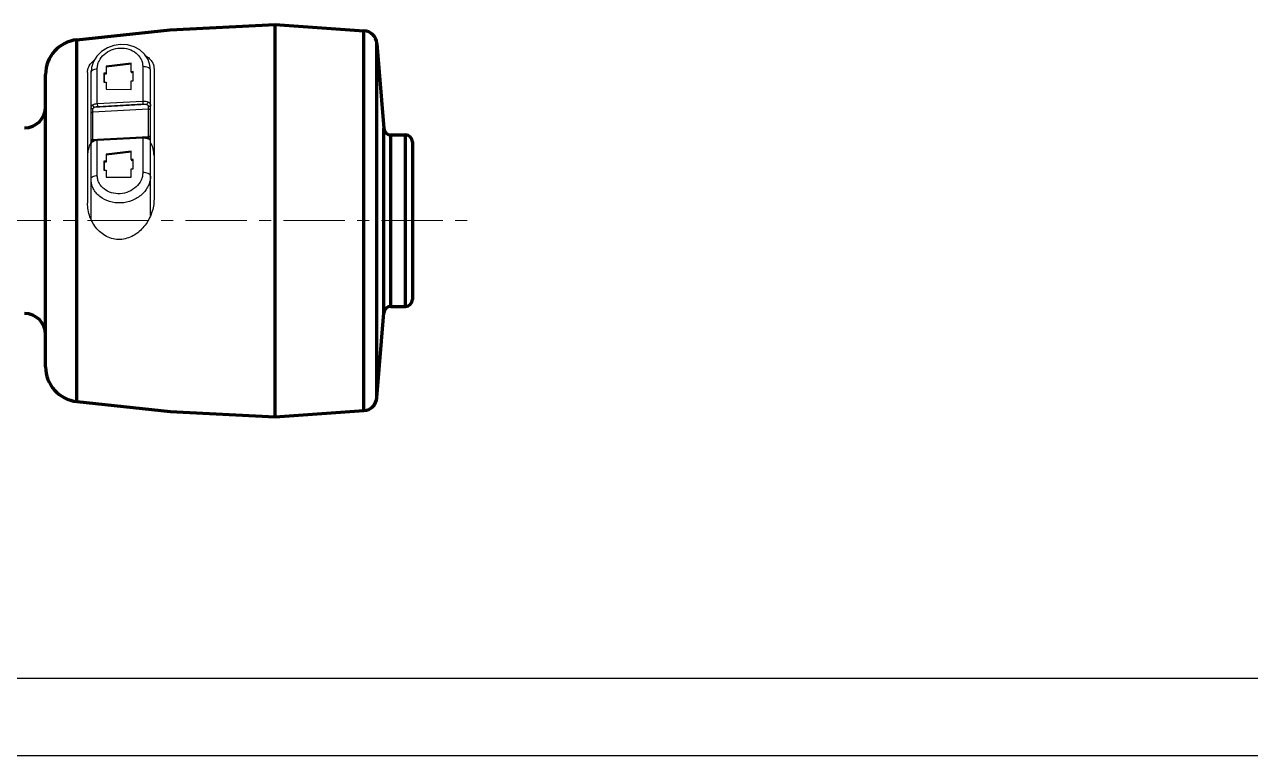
# Model space of a CAD drawing. Extents: x 36184 to 36778, y -1291 to -871.
# Drawn here: x 36374.3 to 36549.4, y -1291.2 to -1186.9 of the extents above; entities that cross this region are included whole.
import ezdxf

# ---------------------------------------------------------------- set-up
doc = ezdxf.new("R2010")
doc.units = 0
doc.header["$LTSCALE"] = 7
doc.header["$MEASUREMENT"] = 0
doc.linetypes.add('CENTER', pattern=[2, 1.25, -0.25, 0.25, -0.25])
doc.linetypes.add('EB_DASHDOT', pattern=[39, 30, -3, 3, -3])
doc.layers.get('0').update_dxf_attribs({"color": 2, "linetype": 'CONTINUOUS'})
doc.layers.add('CAXA0', color=7, linetype='CONTINUOUS', lineweight=70)
doc.layers.add('CENTER', color=1, linetype='EB_DASHDOT', lineweight=0)
doc.layers.add('DIM', color=2, linetype='CONTINUOUS')

# ---------------------------------------------------------------- blocks, each defined once
blk = doc.blocks.new('기본양식')
at = {"color": 4}
blk.add_line((-240.12, 33.54), (-789.12, 33.54), dxfattribs=at)
blk.add_line((-820.12, 22.54), (-226.12, 22.54))

msp = doc.modelspace()

# ---------------------------------------------------------------- linework, layer by layer
for p, q in [((36385.31, -1190.7), (36384.64, -1191.36)), ((36386.13, -1190.19), (36385.31, -1190.7)), ((36387.06, -1189.85), (36386.13, -1190.19)), ((36388.03, -1189.71), (36387.06, -1189.85)), ((36389.01, -1189.77), (36388.03, -1189.71)), ((36389.94, -1190.04), (36389.01, -1189.77)), ((36390.77, -1190.49), (36389.94, -1190.04)), ((36391.44, -1191.1), (36390.77, -1190.49)), ((36384.15, -1192.14), (36383.87, -1192.98)), ((36384.64, -1191.36), (36384.15, -1192.14)), ((36389.52, -1192.38), (36385.94, -1192.79)), ((36389.52, -1192.54), (36385.98, -1192.94)), ((36389.52, -1193.6), (36389.52, -1192.38)), ((36391.94, -1191.84), (36391.44, -1191.1)), ((36392.22, -1192.67), (36391.94, -1191.84)), ((36392.3, -1193.37), (36392.22, -1192.67)), ((36383.3, -1193.72), (36383.3, -1212.34)), ((36383.87, -1192.98), (36383.8, -1193.67)), ((36383.8, -1214.64), (36383.8, -1193.67)), ((36384.69, -1198.14), (36384.69, -1193.18)), ((36385.94, -1193.79), (36385.65, -1193.8)), ((36385.65, -1193.8), (36385.65, -1195.1)), ((36385.65, -1193.8), (36385.68, -1193.95)), ((36385.98, -1193.94), (36385.68, -1193.95)), ((36385.68, -1193.95), (36385.68, -1195.1)), ((36385.94, -1192.79), (36385.94, -1193.79)), ((36385.94, -1192.79), (36385.98, -1192.94)), ((36385.94, -1193.79), (36385.98, -1193.94)), ((36385.98, -1192.94), (36385.98, -1193.94)), ((36389.82, -1193.58), (36389.52, -1193.6)), ((36389.52, -1193.6), (36389.56, -1193.75)), ((36389.82, -1193.73), (36389.56, -1193.75)), ((36389.82, -1194.88), (36389.82, -1193.58)), ((36391.19, -1192.87), (36391.19, -1197.79)), ((36392.3, -1214.13), (36392.3, -1193.37)), ((36392.8, -1193.16), (36392.8, -1211.78)), ((36385.65, -1195.1), (36385.94, -1195.09)), ((36385.94, -1195.09), (36385.94, -1196.08)), ((36385.94, -1195.09), (36385.98, -1195.24)), ((36385.94, -1196.08), (36389.52, -1196.11)), ((36385.98, -1195.24), (36385.98, -1196.08)), ((36389.52, -1194.9), (36389.82, -1194.88)), ((36389.52, -1196.11), (36389.52, -1194.9)), ((36384.69, -1198.14), (36391.19, -1197.79)), ((36391.97, -1198.95), (36384.07, -1199.37)), ((36384.07, -1203.27), (36384.07, -1199.37)), ((36391.73, -1198.28), (36384.26, -1198.68)), ((36384.72, -1198.55), (36391.22, -1198.2)), ((36391.97, -1198.95), (36391.97, -1202.85)), ((36384.07, -1203.27), (36391.97, -1202.85)), ((36391.19, -1203.08), (36384.69, -1203.42)), ((36391.21, -1202.93), (36384.71, -1203.27)), ((36391.19, -1203.08), (36391.19, -1208)), ((36391.86, -1203.03), (36391.84, -1203.02)), ((36391.93, -1203.06), (36391.86, -1203.03)), ((36391.99, -1203.08), (36391.93, -1203.06)), ((36392.02, -1203.1), (36391.99, -1203.08)), ((36392.04, -1203.1), (36392.02, -1203.1)), ((36392.03, -1203.1), (36392.04, -1203.1)), ((36383.92, -1203.58), (36383.91, -1203.58)), ((36383.93, -1203.56), (36383.92, -1203.58)), ((36383.95, -1203.55), (36383.93, -1203.56)), ((36383.98, -1203.52), (36383.95, -1203.55)), ((36384.01, -1203.5), (36383.98, -1203.52)), ((36384.05, -1203.48), (36384.01, -1203.5)), ((36384.09, -1203.45), (36384.05, -1203.48)), ((36384.1, -1203.44), (36384.09, -1203.45)), ((36384.69, -1208.39), (36384.69, -1203.42)), ((36389.52, -1204.94), (36385.94, -1205.35)), ((36389.52, -1206.15), (36389.52, -1204.94)), ((36385.94, -1206.35), (36385.65, -1206.36)), ((36385.65, -1206.36), (36385.65, -1207.66)), ((36385.65, -1206.36), (36385.68, -1206.51)), ((36385.98, -1206.49), (36385.68, -1206.51)), ((36385.68, -1206.51), (36385.68, -1207.66)), ((36385.94, -1205.35), (36385.94, -1206.35)), ((36385.94, -1205.35), (36385.98, -1205.5)), ((36385.94, -1206.35), (36385.98, -1206.49)), ((36389.52, -1205.09), (36385.98, -1205.5)), ((36385.98, -1205.5), (36385.98, -1206.49)), ((36389.82, -1206.14), (36389.52, -1206.15)), ((36389.52, -1206.15), (36389.56, -1206.3)), ((36389.82, -1206.29), (36389.56, -1206.3)), ((36389.82, -1207.44), (36389.82, -1206.14)), ((36385.65, -1207.66), (36385.94, -1207.64)), ((36385.94, -1207.64), (36385.94, -1208.64)), ((36385.94, -1207.64), (36385.98, -1207.79)), ((36385.98, -1207.79), (36385.98, -1208.64)), ((36389.52, -1207.45), (36389.82, -1207.44)), ((36389.52, -1208.67), (36389.52, -1207.45)), ((36385.94, -1208.64), (36389.52, -1208.67))]:
    msp.add_line(p, q)
for centre, radius, start, end in [((36391.37, -1204.63), 1.55, 73.5105, 77.7584), ((36391.16, -1205.08), 2.04, 66.2981, 68.4112), ((36392, -1203.39), 0.312, 83.1757, 94.1566), ((36387.17, -1205.66), 3.9, 150.3956, 151.4538), ((36384.62, -1204.65), 1.2, 109.7396, 113.264)]:
    msp.add_arc(centre, radius, start, end)
for points, knots in [([(36384.69, -1193.18), (36384.69, -1192.99), (36384.73, -1192.61), (36384.99, -1191.88), (36385.62, -1191.06), (36386.69, -1190.41), (36387.94, -1190.14), (36389.19, -1190.29), (36390.11, -1190.77), (36390.66, -1191.32), (36390.96, -1191.8), (36391.15, -1192.32), (36391.19, -1192.69), (36391.19, -1192.87)], [0, 0, 0, 0, 0.557245, 1.127356, 2.312224, 3.558773, 4.830042, 6.077774, 7.266109, 7.838137, 8.396963, 8.948258, 9.498834, 9.498834, 9.498834, 9.498834]), ([(36383.3, -1193.72), (36383.3, -1193.55), (36383.34, -1193.22), (36383.6, -1192.57), (36383.97, -1192.16), (36384.26, -1191.94)], [0, 0, 0, 0, 0.488695, 0.987366, 2.087391, 2.087391, 2.087391, 2.087391]), ([(36391.62, -1191.33), (36391.79, -1191.43), (36392.12, -1191.66), (36392.5, -1192.1), (36392.74, -1192.61), (36392.8, -1192.98), (36392.8, -1193.16)], [0, 0, 0, 0, 0.6154, 1.183152, 1.729021, 2.284305, 2.284305, 2.284305, 2.284305]), ([(36383.8, -1193.67), (36383.8, -1193.64), (36383.81, -1193.58), (36383.86, -1193.49), (36383.95, -1193.41), (36384.1, -1193.3), (36384.35, -1193.21), (36384.57, -1193.18), (36384.69, -1193.18)], [0, 0, 0, 0, 0.09237, 0.193463, 0.308616, 0.440093, 0.749237, 1.101916, 1.101916, 1.101916, 1.101916]), ([(36392.3, -1193.37), (36392.3, -1193.33), (36392.28, -1193.26), (36392.21, -1193.16), (36392.1, -1193.07), (36391.9, -1192.96), (36391.59, -1192.88), (36391.33, -1192.87), (36391.19, -1192.87)], [0, 0, 0, 0, 0.106227, 0.22502, 0.363458, 0.52369, 0.898853, 1.313348, 1.313348, 1.313348, 1.313348]), ([(36391.19, -1197.79), (36391.19, -1197.87), (36391.2, -1198.01), (36391.21, -1198.14), (36391.22, -1198.2)], [0, 0, 0, 0, 0.2275887, 0.4105422, 0.4105422, 0.4105422, 0.4105422]), ([(36391.19, -1197.79), (36391.32, -1197.79), (36391.57, -1197.8), (36391.81, -1197.86), (36391.92, -1197.9)], [0, 0, 0, 0, 0.3840741, 0.7377414, 0.7377414, 0.7377414, 0.7377414]), ([(36391.92, -1197.9), (36391.92, -1197.97), (36391.89, -1198.09), (36391.81, -1198.21), (36391.76, -1198.26), (36391.73, -1198.28)], [0, 0, 0, 0, 0.2248877, 0.337072, 0.4332663, 0.4332663, 0.4332663, 0.4332663]), ([(36391.92, -1197.9), (36391.98, -1197.92), (36392.09, -1197.98), (36392.22, -1198.12), (36392.29, -1198.3), (36392.3, -1198.43), (36392.3, -1198.5)], [0, 0, 0, 0, 0.1911045, 0.3717441, 0.5577878, 0.7628474, 0.7628474, 0.7628474, 0.7628474]), ([(36383.8, -1198.75), (36383.8, -1198.66), (36383.83, -1198.49), (36383.96, -1198.36), (36384.03, -1198.32)], [0, 0, 0, 0, 0.2564285, 0.500979, 0.500979, 0.500979, 0.500979]), ([(36383.8, -1198.75), (36383.8, -1198.79), (36383.87, -1198.85), (36383.97, -1198.88), (36384.04, -1198.88), (36384.08, -1198.89)], [0, 0, 0, 0, 0.1267364, 0.2235639, 0.333685, 0.333685, 0.333685, 0.333685]), ([(36383.8, -1199.52), (36383.8, -1199.5), (36383.82, -1199.46), (36383.88, -1199.41), (36383.96, -1199.38), (36384.03, -1199.37), (36384.07, -1199.37)], [0, 0, 0, 0, 0.0572189, 0.1308359, 0.2237271, 0.3294408, 0.3294408, 0.3294408, 0.3294408]), ([(36384.03, -1198.32), (36384.12, -1198.27), (36384.34, -1198.18), (36384.57, -1198.15), (36384.69, -1198.14)], [0, 0, 0, 0, 0.321747, 0.6940868, 0.6940868, 0.6940868, 0.6940868]), ([(36384.03, -1198.32), (36384.03, -1198.36), (36384.05, -1198.5), (36384.16, -1198.63), (36384.26, -1198.68)], [0, 0, 0, 0, 0.1080268, 0.4359736, 0.4359736, 0.4359736, 0.4359736]), ([(36384.07, -1199.37), (36384.07, -1199.33), (36384.07, -1199.17), (36384.07, -1199.01), (36384.08, -1198.89)], [0, 0, 0, 0, 0.1165846, 0.4853092, 0.4853092, 0.4853092, 0.4853092]), ([(36384.08, -1198.89), (36384.08, -1198.86), (36384.09, -1198.81), (36384.15, -1198.73), (36384.21, -1198.69), (36384.26, -1198.68)], [0, 0, 0, 0, 0.0754252, 0.1459582, 0.2903446, 0.2903446, 0.2903446, 0.2903446]), ([(36384.26, -1198.68), (36384.32, -1198.64), (36384.47, -1198.58), (36384.64, -1198.56), (36384.72, -1198.55)], [0, 0, 0, 0, 0.2252233, 0.4858605, 0.4858605, 0.4858605, 0.4858605]), ([(36384.69, -1198.14), (36384.69, -1198.22), (36384.7, -1198.35), (36384.71, -1198.49), (36384.72, -1198.55)], [0, 0, 0, 0, 0.2275887, 0.4105422, 0.4105422, 0.4105422, 0.4105422]), ([(36391.22, -1198.2), (36391.31, -1198.2), (36391.49, -1198.21), (36391.65, -1198.25), (36391.73, -1198.28)], [0, 0, 0, 0, 0.2688515, 0.5164188, 0.5164188, 0.5164188, 0.5164188]), ([(36391.73, -1198.28), (36391.8, -1198.29), (36391.91, -1198.34), (36391.97, -1198.47), (36391.98, -1198.54), (36391.97, -1198.58)], [0, 0, 0, 0, 0.2086543, 0.3118427, 0.4235655, 0.4235655, 0.4235655, 0.4235655]), ([(36392.3, -1198.5), (36392.3, -1198.52), (36392.27, -1198.53), (36392.24, -1198.55), (36392.18, -1198.56), (36392.09, -1198.57), (36392.01, -1198.58), (36391.97, -1198.58)], [0, 0, 0, 0, 0.0388089, 0.0719505, 0.1141783, 0.2204466, 0.34214, 0.34214, 0.34214, 0.34214]), ([(36391.97, -1198.58), (36391.97, -1198.61), (36391.97, -1198.73), (36391.97, -1198.86), (36391.97, -1198.95)], [0, 0, 0, 0, 0.0951499, 0.3729897, 0.3729897, 0.3729897, 0.3729897]), ([(36392.3, -1199.1), (36392.3, -1199.08), (36392.27, -1199.03), (36392.19, -1198.98), (36392.09, -1198.95), (36392.01, -1198.95), (36391.97, -1198.95)], [0, 0, 0, 0, 0.066365, 0.1554978, 0.2680958, 0.3924627, 0.3924627, 0.3924627, 0.3924627]), ([(36391.19, -1203.08), (36391.19, -1203.06), (36391.19, -1203.02), (36391.19, -1202.97), (36391.2, -1202.95), (36391.2, -1202.93), (36391.21, -1202.93)], [0, 0, 0, 0, 0.0619636, 0.1098698, 0.1404197, 0.1528294, 0.1528294, 0.1528294, 0.1528294]), ([(36391.7, -1203.12), (36391.66, -1203.11), (36391.49, -1203.08), (36391.32, -1203.07), (36391.19, -1203.08)], [0, 0, 0, 0, 0.1234176, 0.5074917, 0.5074917, 0.5074917, 0.5074917]), ([(36391.84, -1203.02), (36391.79, -1203), (36391.59, -1202.94), (36391.37, -1202.92), (36391.21, -1202.93)], [0, 0, 0, 0, 0.1540853, 0.644313, 0.644313, 0.644313, 0.644313]), ([(36391.92, -1203.18), (36391.91, -1203.18), (36391.87, -1203.17), (36391.84, -1203.15), (36391.81, -1203.14)], [0, 0, 0, 0, 0.0282519, 0.1158548, 0.1158548, 0.1158548, 0.1158548]), ([(36391.92, -1203.18), (36391.92, -1203.15), (36391.91, -1203.08), (36391.87, -1203.03), (36391.84, -1203.02)], [0, 0, 0, 0, 0.1063819, 0.1859369, 0.1859369, 0.1859369, 0.1859369]), ([(36391.97, -1203.09), (36391.96, -1203.1), (36391.96, -1203.1), (36391.96, -1203.1), (36391.96, -1203.1)], [0, 0, 0, 0, 0.00274421, 0.005825188, 0.005825188, 0.005825188, 0.005825188]), ([(36392.3, -1203), (36392.3, -1202.97), (36392.27, -1202.92), (36392.19, -1202.88), (36392.09, -1202.85), (36392.01, -1202.84), (36391.97, -1202.85)], [0, 0, 0, 0, 0.066365, 0.1554978, 0.2680958, 0.3924627, 0.3924627, 0.3924627, 0.3924627]), ([(36391.97, -1202.85), (36391.97, -1202.86), (36391.97, -1202.89), (36391.97, -1202.92), (36391.97, -1202.95)], [0, 0, 0, 0, 0.0271825, 0.1015668, 0.1015668, 0.1015668, 0.1015668]), ([(36391.97, -1202.95), (36391.97, -1202.96), (36391.97, -1203), (36391.97, -1203.05), (36391.97, -1203.08)], [0, 0, 0, 0, 0.0426002, 0.1287569, 0.1287569, 0.1287569, 0.1287569]), ([(36391.97, -1203.08), (36391.97, -1203.08), (36391.98, -1203.09), (36391.97, -1203.09), (36391.97, -1203.09)], [0, 0, 0, 0, 0.0124191, 0.02278581, 0.02278581, 0.02278581, 0.02278581]), ([(36392.3, -1203.36), (36392.3, -1203.37), (36392.3, -1203.37), (36392.29, -1203.37), (36392.29, -1203.37), (36392.27, -1203.36), (36392.25, -1203.35), (36392.22, -1203.33), (36392.18, -1203.31), (36392.1, -1203.26), (36392.03, -1203.23), (36391.99, -1203.21)], [0, 0, 0, 0, 0.0041061, 0.0075258, 0.0129008, 0.0211975, 0.0474023, 0.0863038, 0.1373224, 0.1995282, 0.3527404, 0.3527404, 0.3527404, 0.3527404]), ([(36392.3, -1203.36), (36392.3, -1203.3), (36392.24, -1203.15), (36392.1, -1203.09), (36392.03, -1203.08)], [0, 0, 0, 0, 0.2054969, 0.4162921, 0.4162921, 0.4162921, 0.4162921]), ([(36383.75, -1203.8), (36383.6, -1204.06), (36383.38, -1204.64), (36383.3, -1205.25), (36383.3, -1205.55)], [0, 0, 0, 0, 0.919541, 1.825039, 1.825039, 1.825039, 1.825039]), ([(36383.8, -1203.42), (36383.8, -1203.39), (36383.82, -1203.35), (36383.88, -1203.31), (36383.91, -1203.3), (36383.93, -1203.29)], [0, 0, 0, 0, 0.0785926, 0.1300347, 0.1901273, 0.1901273, 0.1901273, 0.1901273]), ([(36383.8, -1203.82), (36383.8, -1203.77), (36383.82, -1203.66), (36383.89, -1203.59), (36383.94, -1203.56)], [0, 0, 0, 0, 0.1497446, 0.2995266, 0.2995266, 0.2995266, 0.2995266]), ([(36383.91, -1203.68), (36383.89, -1203.7), (36383.86, -1203.72), (36383.83, -1203.76), (36383.81, -1203.79), (36383.8, -1203.81), (36383.8, -1203.82)], [0, 0, 0, 0, 0.0679172, 0.1210863, 0.1583174, 0.1793611, 0.1793611, 0.1793611, 0.1793611]), ([(36384.03, -1203.6), (36384.01, -1203.61), (36383.98, -1203.63), (36383.94, -1203.66), (36383.91, -1203.68)], [0, 0, 0, 0, 0.0369565, 0.1369227, 0.1369227, 0.1369227, 0.1369227]), ([(36383.93, -1203.29), (36383.94, -1203.29), (36383.98, -1203.28), (36384.03, -1203.27), (36384.07, -1203.27)], [0, 0, 0, 0, 0.032964, 0.1386778, 0.1386778, 0.1386778, 0.1386778]), ([(36384.03, -1203.6), (36384.03, -1203.57), (36384.04, -1203.51), (36384.08, -1203.46), (36384.1, -1203.44)], [0, 0, 0, 0, 0.0989196, 0.1841351, 0.1841351, 0.1841351, 0.1841351]), ([(36384.14, -1203.54), (36384.13, -1203.55), (36384.09, -1203.57), (36384.05, -1203.59), (36384.03, -1203.6)], [0, 0, 0, 0, 0.0348252, 0.1339505, 0.1339505, 0.1339505, 0.1339505]), ([(36384.07, -1203.4), (36384.07, -1203.39), (36384.07, -1203.34), (36384.07, -1203.3), (36384.07, -1203.27)], [0, 0, 0, 0, 0.0287315, 0.1288251, 0.1288251, 0.1288251, 0.1288251]), ([(36384.07, -1203.47), (36384.07, -1203.46), (36384.07, -1203.44), (36384.07, -1203.41), (36384.07, -1203.4)], [0, 0, 0, 0, 0.01485416, 0.06985895, 0.06985895, 0.06985895, 0.06985895]), ([(36384.1, -1203.44), (36384.12, -1203.43), (36384.18, -1203.4), (36384.24, -1203.37), (36384.29, -1203.35)], [0, 0, 0, 0, 0.05027, 0.2068185, 0.2068185, 0.2068185, 0.2068185]), ([(36384.69, -1203.42), (36384.65, -1203.43), (36384.49, -1203.44), (36384.33, -1203.47), (36384.21, -1203.52)], [0, 0, 0, 0, 0.1275899, 0.4869736, 0.4869736, 0.4869736, 0.4869736]), ([(36384.29, -1203.35), (36384.3, -1203.35), (36384.37, -1203.33), (36384.44, -1203.31), (36384.49, -1203.3)], [0, 0, 0, 0, 0.0521037, 0.2126388, 0.2126388, 0.2126388, 0.2126388]), ([(36384.49, -1203.3), (36384.51, -1203.3), (36384.58, -1203.28), (36384.65, -1203.28), (36384.71, -1203.27)], [0, 0, 0, 0, 0.0531298, 0.2149125, 0.2149125, 0.2149125, 0.2149125]), ([(36384.69, -1203.42), (36384.69, -1203.4), (36384.69, -1203.37), (36384.69, -1203.32), (36384.7, -1203.29), (36384.7, -1203.27), (36384.71, -1203.27)], [0, 0, 0, 0, 0.0619636, 0.1098698, 0.1404197, 0.1528294, 0.1528294, 0.1528294, 0.1528294]), ([(36392.8, -1205.55), (36392.8, -1205.24), (36392.71, -1204.6), (36392.47, -1204.01), (36392.31, -1203.73)], [0, 0, 0, 0, 0.940445, 1.896469, 1.896469, 1.896469, 1.896469]), ([(36383.8, -1208.89), (36383.8, -1208.86), (36383.81, -1208.79), (36383.86, -1208.7), (36383.95, -1208.62), (36384.1, -1208.52), (36384.35, -1208.43), (36384.57, -1208.4), (36384.69, -1208.39)], [0, 0, 0, 0, 0.092386, 0.193486, 0.308648, 0.440142, 0.749352, 1.102131, 1.102131, 1.102131, 1.102131]), ([(36391.19, -1208), (36391.19, -1208.19), (36391.15, -1208.56), (36390.89, -1209.29), (36390.27, -1210.11), (36389.21, -1210.78), (36387.97, -1211.08), (36386.71, -1210.95), (36385.79, -1210.49), (36385.23, -1209.94), (36384.92, -1209.47), (36384.73, -1208.94), (36384.69, -1208.57), (36384.69, -1208.39)], [0, 0, 0, 0, 0.557232, 1.1272, 2.311055, 3.55597, 4.827264, 6.077383, 7.268235, 7.84098, 8.400083, 8.95141, 9.50198, 9.50198, 9.50198, 9.50198]), ([(36392.3, -1208.5), (36392.3, -1208.46), (36392.28, -1208.39), (36392.21, -1208.28), (36392.1, -1208.19), (36391.9, -1208.09), (36391.59, -1208), (36391.33, -1207.99), (36391.19, -1208)], [0, 0, 0, 0, 0.106242, 0.225036, 0.36348, 0.523731, 0.898972, 1.313583, 1.313583, 1.313583, 1.313583]), ([(36392.3, -1208.5), (36392.3, -1208.74), (36392.24, -1209.22), (36391.99, -1209.92), (36391.6, -1210.57), (36390.88, -1211.35), (36389.7, -1212.07), (36388.07, -1212.42), (36386.43, -1212.23), (36385.23, -1211.62), (36384.5, -1210.9), (36384.1, -1210.28), (36383.85, -1209.6), (36383.8, -1209.12), (36383.8, -1208.89)], [0, 0, 0, 0, 0.71969, 1.455102, 2.211762, 2.992054, 4.608378, 6.267692, 7.9051, 9.465664, 10.214477, 10.943373, 11.659636, 12.372484, 12.372484, 12.372484, 12.372484]), ([(36392.8, -1211.78), (36392.8, -1212.45), (36392.56, -1213.79), (36391.76, -1215.28), (36390.87, -1216.27), (36390.08, -1216.89), (36389.18, -1217.34), (36388.2, -1217.57), (36387.19, -1217.54), (36386.22, -1217.26), (36385.35, -1216.74), (36384.62, -1216.05), (36384.04, -1215.22), (36383.48, -1214.01), (36383.3, -1213), (36383.3, -1212.34)], [0, 0, 0, 0, 1.995956, 3.994223, 4.992577, 5.988279, 6.982794, 7.978003, 8.975375, 9.975164, 10.976598, 11.978847, 12.981333, 13.983479, 15.976832, 15.976832, 15.976832, 15.976832])]:
    msp.add_open_spline(points, degree=3, knots=knots)
msp.add_open_spline([(36383.94, -1203.56), (36383.98, -1203.53), (36384.03, -1203.52), (36384.08, -1203.52)], degree=3)
at = {"layer": 'CAXA0'}
for p, q in [((36395.1, -1187.61), (36410.1, -1186.86)), ((36410.1, -1242.86), (36410.1, -1186.86)), ((36410.1, -1186.86), (36422.78, -1187.74)), ((36381.77, -1189.03), (36395.1, -1187.61)), ((36381.77, -1240.69), (36381.77, -1189.03)), ((36422.78, -1241.98), (36422.78, -1187.74)), ((36424.64, -1240.14), (36424.64, -1189.57)), ((36424.64, -1189.57), (36425.62, -1201.69)), ((36377.3, -1235.71), (36377.3, -1194)), ((36425.62, -1228.03), (36425.62, -1201.69)), ((36426.62, -1227.11), (36426.62, -1202.61)), ((36426.62, -1202.61), (36428.7, -1202.61)), ((36428.7, -1227.11), (36428.7, -1202.61)), ((36429.7, -1203.61), (36429.7, -1226.11)), ((36426.62, -1227.11), (36428.7, -1227.11)), ((36424.64, -1240.14), (36425.62, -1228.03)), ((36381.77, -1240.69), (36395.1, -1242.11)), ((36395.1, -1242.11), (36410.1, -1242.86)), ((36410.1, -1242.86), (36422.78, -1241.98))]:
    msp.add_line(p, q, dxfattribs=at)
for centre, radius, start, end in [((36382.3, -1194), 5, 96.0928, 180), ((36422.64, -1189.73), 2, 4.6511, 86.0275), ((36374.3, -1198.61), 3, 270, 0), ((36426.62, -1201.61), 1, 184.6511, 270), ((36428.7, -1203.61), 1, 0, 90), ((36426.62, -1228.11), 1, 90, 175.3489), ((36428.7, -1226.11), 1, 270, 0), ((36374.3, -1231.11), 3, 0, 90), ((36382.3, -1235.71), 5, 180, 263.9072), ((36422.64, -1239.98), 2, 273.9725, 355.3489)]:
    msp.add_arc(centre, radius, start, end, dxfattribs=at)
at = {"layer": 'CENTER', "linetype": 'CENTER'}
msp.add_line((36369.3, -1214.86), (36437.83, -1214.86), dxfattribs=at)

# ---------------------------------------------------------------- block references
at = {"layer": 'DIM'}
msp.add_blockref('기본양식', (37003.97, -1313.76), dxfattribs=at)

doc.saveas('drawing.dxf')
